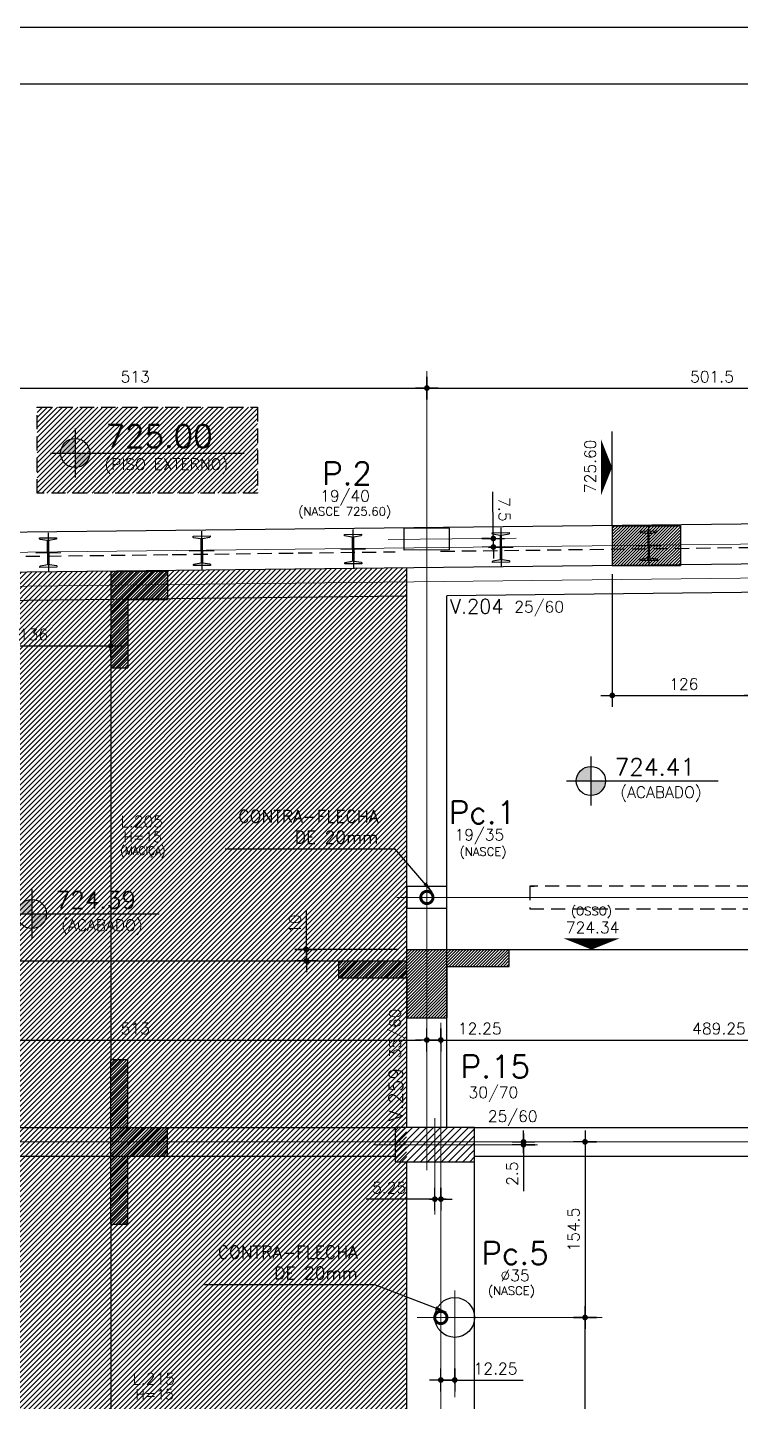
# Model space of a CAD drawing. Header units: inches. Extents: x 0 to 5940, y 0 to 4205.
# Drawn here: x 2299 to 2926, y 2996 to 4205 of the extents above; entities that cross this region are included whole.
import ezdxf
from ezdxf.enums import TextEntityAlignment as Align

# ---------------------------------------------------------------- set-up
doc = ezdxf.new("R2010")
doc.units = ezdxf.units.IN
doc.header["$LTSCALE"] = 50
doc.header["$MEASUREMENT"] = 0
doc.linetypes.add('HIDDEN', pattern=[0.375, 0.25, -0.125])
for name, color, linetype in [('ALVENARIA', 10, 'HIDDEN'), ('CONTRA-FLECHA', 152, 'Continuous'), ('CORTE-FORMA', 1, 'Continuous'), ('COTA', 6, 'Continuous'), ('FO-HACHURA_PILAR-MORRE', 252, 'Continuous'), ('FO-TEXTO-LAJES', 152, 'Continuous'), ('FO-TEXTO-VIGAS', 3, 'Continuous'), ('FOLHA', 7, 'Continuous'), ('HACHUR LAJE', 141, 'Continuous'), ('NIVEL', 3, 'Continuous'), ('NIVEL-ARQUITETURA', 3, 'Continuous'), ('P-M', 7, 'Continuous'), ('P-N', 5, 'Continuous'), ('PERFIL-CORTINA', 253, 'Continuous'), ('PILAR METALICO', 210, 'Continuous')]:
    doc.layers.add(name, color=color, linetype=linetype)
for name, color, linetype, lineweight in [('FO-Eixos', 150, 'Continuous', 5), ('FO-Textos dos pilares', 3, 'Continuous', 20), ('FO-Vigas', 2, 'Continuous', 30)]:
    doc.layers.add(name, color=color, linetype=linetype, lineweight=lineweight)
doc.styles.add('ROMANS', font='romans.shx')
doc.dimstyles.new('COTA_50', dxfattribs={"dimscale": 5, "dimtxt": 2, "dimasz": 1, "dimexe": 2, "dimexo": 1.5, "dimgap": 1, "dimtad": 1, "dimzin": 12, "dimdsep": 46, "dimtxsty": 'ROMANS', "dimblk1": 'COTA', "dimblk2": 'COTA', "dimsah": 1, "dimcen": -4, "dimdle": 1.5, "dimclrd": 6, "dimclre": 6, "dimclrt": 3, "dimadec": 0, "dimazin": 0, "dimtfac": 1, "dimtofl": 0, "dimtmove": 0, "dimatfit": 3, "dimldrblk": 'COTA', "dimfxl": 1, "dimtolj": 1, "dimtzin": 12, "dimarcsym": 0})
doc.dimstyles.new('NOTA', dxfattribs={"dimscale": 5, "dimtxt": 2, "dimasz": 2, "dimexe": 1.5, "dimexo": 2, "dimgap": 1, "dimtad": 1, "dimdec": 1, "dimzin": 12, "dimdsep": 46, "dimtxsty": 'ROMANS', "dimcen": 0.09, "dimclrd": 8, "dimclre": 8, "dimclrt": 3, "dimadec": 0, "dimazin": 0, "dimtfac": 1, "dimtdec": 1, "dimtofl": 0, "dimtmove": 0, "dimatfit": 3, "dimfxl": 1, "dimtolj": 1, "dimtzin": 12, "dimarcsym": 0})
pattern_1 = [(45, (-4662.459, 9121.8574), (-1.3258252, 1.3258252), [])]

# ---------------------------------------------------------------- blocks, each defined once
blk = doc.blocks.new('COTA')
at = {"layer": 'COTA'}
for p, q in [((2, 0), (-2, 0)), ((0, -2), (0, 2))]:
    blk.add_line(p, q, dxfattribs=at)
at = {"layer": 'COTA', "const_width": 0.5}
blk.add_lwpolyline([(-0.25, 0, 1), (0.25, 0, 1)], format="xyb", close=True, dxfattribs=at)
blk = doc.blocks.new('*D17')
at = {"layer": 'COTA', "color": 6, "lineweight": -2, "transparency": 16777216}
for p, q in [((2544.3, 3398.9), (2544.3, 3428.6)), ((2624.8, 3393.9), (2534.3, 3393.9)), ((2538.2, 3383.9), (2534.3, 3383.9)), ((2544.3, 3378.9), (2544.3, 3373.9))]:
    blk.add_line(p, q, dxfattribs=at)
at = {"layer": 'Defpoints', "color": 0, "transparency": 16777216}
for p in [(2544.3, 3393.9), (2632.3, 3393.9), (2545.7, 3383.9)]:
    blk.add_point(p, dxfattribs=at)
at = {"layer": 'COTA', "color": 6, "lineweight": -2, "transparency": 16777216, "xscale": 5, "yscale": 5, "zscale": 5}
for p, rotation in [((2544.3, 3393.9), 270), ((2544.3, 3383.9), 90)]:
    blk.add_blockref('COTA', p, dxfattribs=dict(at, rotation=rotation))
at = {"layer": 'COTA', "color": 3, "transparency": 16777216, "insert": (2534.3, 3416.3), "char_height": 10, "attachment_point": 5, "rotation": 90, "style": 'ROMANS'}
blk.add_mtext('\\A1;10', dxfattribs=at)
blk = doc.blocks.new('*D37')
at = {"layer": 'COTA', "color": 6, "lineweight": -2, "transparency": 16777216}
for p, q in [((2813.3, 3724.1), (2813.3, 3607.4)), ((2818.3, 3617.4), (2934.3, 3617.4)), ((2939.3, 3615.7), (2939.3, 3607.4))]:
    blk.add_line(p, q, dxfattribs=at)
at = {"layer": 'Defpoints', "color": 0, "transparency": 16777216}
for p in [(2813.3, 3731.6), (2939.3, 3623.2), (2939.3, 3617.4)]:
    blk.add_point(p, dxfattribs=at)
at = {"layer": 'COTA', "color": 6, "lineweight": -2, "transparency": 16777216, "xscale": 5, "yscale": 5, "zscale": 5, "rotation": 180}
blk.add_blockref('COTA', (2813.3, 3617.4), dxfattribs=at)
at = {"layer": 'COTA', "color": 6, "lineweight": -2, "transparency": 16777216, "xscale": 5, "yscale": 5, "zscale": 5}
blk.add_blockref('COTA', (2939.3, 3617.4), dxfattribs=at)
at = {"layer": 'COTA', "color": 3, "transparency": 16777216, "insert": (2876.3, 3627.4), "char_height": 10, "attachment_point": 5, "style": 'ROMANS'}
blk.add_mtext('\\A1;126', dxfattribs=at)
blk = doc.blocks.new('*D39')
at = {"layer": 'COTA', "color": 6, "lineweight": -2, "transparency": 16777216}
for p, q in [((2236.3, 3717.7), (2236.3, 3650.9)), ((2372.3, 3661.5), (2372.3, 3670.9)), ((2367.3, 3660.9), (2241.3, 3660.9))]:
    blk.add_line(p, q, dxfattribs=at)
at = {"layer": 'Defpoints', "color": 0, "transparency": 16777216}
for p in [(2236.3, 3725.2), (2236.3, 3660.9), (2372.3, 3654)]:
    blk.add_point(p, dxfattribs=at)
at = {"layer": 'COTA', "color": 6, "lineweight": -2, "transparency": 16777216, "xscale": 5, "yscale": 5, "zscale": 5, "rotation": 180}
blk.add_blockref('COTA', (2236.3, 3660.9), dxfattribs=at)
at = {"layer": 'COTA', "color": 6, "lineweight": -2, "transparency": 16777216, "xscale": 5, "yscale": 5, "zscale": 5}
blk.add_blockref('COTA', (2372.3, 3660.9), dxfattribs=at)
at = {"layer": 'COTA', "color": 3, "transparency": 16777216, "insert": (2304.3, 3670.9), "char_height": 10, "attachment_point": 5, "style": 'ROMANS'}
blk.add_mtext('\\A1;136', dxfattribs=at)
blk = doc.blocks.new('*D74')
at = {"layer": 'COTA', "color": 6, "lineweight": -2, "transparency": 16777216}
for p, q in [((2137.3, 3880.2), (2137.3, 3897.8)), ((2650.3, 3880.2), (2650.3, 3897.8)), ((2142.3, 3887.8), (2645.3, 3887.8))]:
    blk.add_line(p, q, dxfattribs=at)
at = {"layer": 'Defpoints', "color": 0, "transparency": 16777216}
for p in [(2650.3, 3887.8), (2137.3, 3872.7), (2650.3, 3872.7)]:
    blk.add_point(p, dxfattribs=at)
at = {"layer": 'COTA', "color": 6, "lineweight": -2, "transparency": 16777216, "xscale": 5, "yscale": 5, "zscale": 5, "rotation": 180}
blk.add_blockref('COTA', (2137.3, 3887.8), dxfattribs=at)
at = {"layer": 'COTA', "color": 6, "lineweight": -2, "transparency": 16777216, "xscale": 5, "yscale": 5, "zscale": 5}
blk.add_blockref('COTA', (2650.3, 3887.8), dxfattribs=at)
at = {"layer": 'COTA', "color": 3, "transparency": 16777216, "insert": (2393.8, 3897.8), "char_height": 10, "attachment_point": 5, "style": 'ROMANS'}
blk.add_mtext('\\A1;513', dxfattribs=at)
blk = doc.blocks.new('*D75')
at = {"layer": 'COTA', "color": 6, "lineweight": -2, "transparency": 16777216}
for p, q in [((2650.3, 3881.3), (2650.3, 3897.8)), ((3151.8, 3881.3), (3151.8, 3897.8)), ((2655.3, 3887.8), (3146.8, 3887.8))]:
    blk.add_line(p, q, dxfattribs=at)
at = {"layer": 'Defpoints', "color": 0, "transparency": 16777216}
for p in [(3151.8, 3887.8), (2650.3, 3873.8), (3151.8, 3873.8)]:
    blk.add_point(p, dxfattribs=at)
at = {"layer": 'COTA', "color": 6, "lineweight": -2, "transparency": 16777216, "xscale": 5, "yscale": 5, "zscale": 5, "rotation": 180}
blk.add_blockref('COTA', (2650.3, 3887.8), dxfattribs=at)
at = {"layer": 'COTA', "color": 6, "lineweight": -2, "transparency": 16777216, "xscale": 5, "yscale": 5, "zscale": 5}
blk.add_blockref('COTA', (3151.8, 3887.8), dxfattribs=at)
at = {"layer": 'COTA', "color": 3, "transparency": 16777216, "insert": (2901.1, 3897.8), "char_height": 10, "attachment_point": 5, "style": 'ROMANS'}
blk.add_mtext('\\A1;501.5', dxfattribs=at)
blk = doc.blocks.new('*D85')
at = {"layer": 'COTA', "color": 6, "lineweight": -2, "transparency": 16777216}
for p, q in [((2137.3, 3313), (2137.3, 3324.3)), ((2650.3, 3313), (2650.3, 3324.3)), ((2142.3, 3314.3), (2645.3, 3314.3))]:
    blk.add_line(p, q, dxfattribs=at)
at = {"layer": 'Defpoints', "color": 0, "transparency": 16777216}
for p in [(2650.3, 3314.3), (2137.3, 3305.5), (2650.3, 3305.5)]:
    blk.add_point(p, dxfattribs=at)
at = {"layer": 'COTA', "color": 6, "lineweight": -2, "transparency": 16777216, "xscale": 5, "yscale": 5, "zscale": 5, "rotation": 180}
blk.add_blockref('COTA', (2137.3, 3314.3), dxfattribs=at)
at = {"layer": 'COTA', "color": 6, "lineweight": -2, "transparency": 16777216, "xscale": 5, "yscale": 5, "zscale": 5}
blk.add_blockref('COTA', (2650.3, 3314.3), dxfattribs=at)
at = {"layer": 'COTA', "color": 3, "transparency": 16777216, "insert": (2393.8, 3324.3), "char_height": 10, "attachment_point": 5, "style": 'ROMANS'}
blk.add_mtext('\\A1;513', dxfattribs=at)
blk = doc.blocks.new('*D86')
at = {"layer": 'COTA', "color": 6, "lineweight": -2, "transparency": 16777216}
for p, q in [((2650.3, 3316.1), (2650.3, 3324.3)), ((2662.6, 3316.1), (2662.6, 3324.3)), ((2645.3, 3314.3), (2640.3, 3314.3)), ((2667.6, 3314.3), (2721.1, 3314.3))]:
    blk.add_line(p, q, dxfattribs=at)
at = {"layer": 'Defpoints', "color": 0, "transparency": 16777216}
for p in [(2662.6, 3314.3), (2650.3, 3308.6), (2662.6, 3308.6)]:
    blk.add_point(p, dxfattribs=at)
at = {"layer": 'COTA', "color": 6, "lineweight": -2, "transparency": 16777216, "xscale": 5, "yscale": 5, "zscale": 5}
blk.add_blockref('COTA', (2650.3, 3314.3), dxfattribs=at)
at = {"layer": 'COTA', "color": 6, "lineweight": -2, "transparency": 16777216, "xscale": 5, "yscale": 5, "zscale": 5, "rotation": 180}
blk.add_blockref('COTA', (2662.6, 3314.3), dxfattribs=at)
at = {"layer": 'COTA', "color": 3, "transparency": 16777216, "insert": (2696.8, 3324.3), "char_height": 10, "attachment_point": 5, "style": 'ROMANS'}
blk.add_mtext('\\A1;12.25', dxfattribs=at)
blk = doc.blocks.new('*D87')
at = {"layer": 'COTA', "color": 6, "lineweight": -2, "transparency": 16777216}
for p, q in [((2662.6, 3311.3), (2662.6, 3324.3)), ((3151.8, 3311.3), (3151.8, 3324.3)), ((2667.6, 3314.3), (3146.8, 3314.3))]:
    blk.add_line(p, q, dxfattribs=at)
at = {"layer": 'Defpoints', "color": 0, "transparency": 16777216}
for p in [(3151.8, 3314.3), (2662.6, 3303.8), (3151.8, 3303.8)]:
    blk.add_point(p, dxfattribs=at)
at = {"layer": 'COTA', "color": 6, "lineweight": -2, "transparency": 16777216, "xscale": 5, "yscale": 5, "zscale": 5, "rotation": 180}
blk.add_blockref('COTA', (2662.6, 3314.3), dxfattribs=at)
at = {"layer": 'COTA', "color": 6, "lineweight": -2, "transparency": 16777216, "xscale": 5, "yscale": 5, "zscale": 5}
blk.add_blockref('COTA', (3151.8, 3314.3), dxfattribs=at)
at = {"layer": 'COTA', "color": 3, "transparency": 16777216, "insert": (2907.2, 3324.3), "char_height": 10, "attachment_point": 5, "style": 'ROMANS'}
blk.add_mtext('\\A1;489.25', dxfattribs=at)
blk = doc.blocks.new('*D237')
at = {"layer": 'COTA', "color": 6, "lineweight": -2, "transparency": 16777216}
for p, q in [((2789, 3224.7), (2799.4, 3224.7)), ((2789.4, 3219.7), (2789.4, 3075.2)), ((2789, 3070.2), (2799.4, 3070.2))]:
    blk.add_line(p, q, dxfattribs=at)
at = {"layer": 'Defpoints', "color": 0, "transparency": 16777216}
for p in [(2781.5, 3224.7), (2781.5, 3070.2), (2789.4, 3070.2)]:
    blk.add_point(p, dxfattribs=at)
at = {"layer": 'COTA', "color": 6, "lineweight": -2, "transparency": 16777216, "xscale": 5, "yscale": 5, "zscale": 5}
for p, rotation in [((2789.4, 3224.7), 90), ((2789.4, 3070.2), 270)]:
    blk.add_blockref('COTA', p, dxfattribs=dict(at, rotation=rotation))
at = {"layer": 'COTA', "color": 3, "transparency": 16777216, "insert": (2779.4, 3147.5), "char_height": 10, "attachment_point": 5, "rotation": 90, "style": 'ROMANS'}
blk.add_mtext('\\A1;154.5', dxfattribs=at)
blk = doc.blocks.new('*D252')
at = {"layer": 'COTA', "color": 6, "lineweight": -2, "transparency": 16777216}
for p, q in [((2708.6, 3760.5), (2708.2, 3796.5)), ((2705.3, 3755.5), (2698.7, 3755.4)), ((2705.4, 3748), (2698.8, 3747.9)), ((2708.8, 3743), (2708.9, 3738))]:
    blk.add_line(p, q, dxfattribs=at)
at = {"layer": 'Defpoints', "color": 0, "transparency": 16777216}
for p in [(2708.7, 3755.5), (2712.8, 3755.6), (2712.9, 3748.1)]:
    blk.add_point(p, dxfattribs=at)
at = {"layer": 'COTA', "color": 6, "lineweight": -2, "transparency": 16777216, "xscale": 5, "yscale": 5, "zscale": 5}
for p, rotation in [((2708.7, 3755.5), 270.6477120823665), ((2708.8, 3748), 90.64771208236648)]:
    blk.add_blockref('COTA', p, dxfattribs=dict(at, rotation=rotation))
at = {"layer": 'COTA', "color": 3, "transparency": 16777216, "insert": (2718.4, 3781.1), "char_height": 10, "attachment_point": 5, "rotation": 270.6477, "style": 'ROMANS'}
blk.add_mtext('\\A1;7.5', dxfattribs=at)
blk = doc.blocks.new('*D261')
at = {"layer": 'COTA', "color": 6, "lineweight": -2, "transparency": 16777216}
for p, q in [((2657.3, 3175.6), (2657.3, 3184.3)), ((2662.6, 3175.6), (2662.6, 3184.3)), ((2657.3, 3174.3), (2596.8, 3174.3)), ((2652.3, 3174.3), (2647.3, 3174.3)), ((2667.6, 3174.3), (2672.6, 3174.3))]:
    blk.add_line(p, q, dxfattribs=at)
at = {"layer": 'Defpoints', "color": 0, "transparency": 16777216}
for p in [(2657.3, 3174.3), (2657.3, 3168.1), (2662.6, 3168.1)]:
    blk.add_point(p, dxfattribs=at)
at = {"layer": 'COTA', "color": 6, "lineweight": -2, "transparency": 16777216, "xscale": 5, "yscale": 5, "zscale": 5}
blk.add_blockref('COTA', (2657.3, 3174.3), dxfattribs=at)
at = {"layer": 'COTA', "color": 6, "lineweight": -2, "transparency": 16777216, "xscale": 5, "yscale": 5, "zscale": 5, "rotation": 180}
blk.add_blockref('COTA', (2662.6, 3174.3), dxfattribs=at)
at = {"layer": 'COTA', "color": 3, "transparency": 16777216, "insert": (2617.1, 3184.3), "char_height": 10, "attachment_point": 5, "style": 'ROMANS'}
blk.add_mtext('\\A1;5.25', dxfattribs=at)
blk = doc.blocks.new('*D287')
at = {"layer": 'COTA', "color": 6, "lineweight": -2, "transparency": 16777216}
for p, q in [((2662.6, 3012), (2662.6, 3025.2)), ((2674.8, 3012), (2674.8, 3025.2)), ((2657.6, 3015.2), (2652.6, 3015.2)), ((2679.8, 3015.2), (2735, 3015.2))]:
    blk.add_line(p, q, dxfattribs=at)
at = {"layer": 'Defpoints', "color": 0, "transparency": 16777216}
for p in [(2674.8, 3015.2), (2662.6, 3004.5), (2674.8, 3004.5)]:
    blk.add_point(p, dxfattribs=at)
at = {"layer": 'COTA', "color": 6, "lineweight": -2, "transparency": 16777216, "xscale": 5, "yscale": 5, "zscale": 5}
blk.add_blockref('COTA', (2662.6, 3015.2), dxfattribs=at)
at = {"layer": 'COTA', "color": 6, "lineweight": -2, "transparency": 16777216, "xscale": 5, "yscale": 5, "zscale": 5, "rotation": 180}
blk.add_blockref('COTA', (2674.8, 3015.2), dxfattribs=at)
at = {"layer": 'COTA', "color": 3, "transparency": 16777216, "insert": (2710.7, 3025.2), "char_height": 10, "attachment_point": 5, "style": 'ROMANS'}
blk.add_mtext('\\A1;12.25', dxfattribs=at)
blk = doc.blocks.new('*D353')
at = {"layer": 'COTA', "color": 6, "lineweight": -2, "transparency": 16777216}
for p, q in [((2735.3, 3229.7), (2735.3, 3234.7)), ((2735.3, 3217.2), (2735.3, 3181.3)), ((2737.9, 3224.7), (2745.3, 3224.7)), ((2737.9, 3222.2), (2745.3, 3222.2))]:
    blk.add_line(p, q, dxfattribs=at)
at = {"layer": 'Defpoints', "color": 0, "transparency": 16777216}
for p in [(2730.4, 3224.7), (2730.4, 3222.2), (2735.3, 3222.2)]:
    blk.add_point(p, dxfattribs=at)
at = {"layer": 'COTA', "color": 6, "lineweight": -2, "transparency": 16777216, "xscale": 5, "yscale": 5, "zscale": 5}
for p, rotation in [((2735.3, 3224.7), 270), ((2735.3, 3222.2), 90)]:
    blk.add_blockref('COTA', p, dxfattribs=dict(at, rotation=rotation))
at = {"layer": 'COTA', "color": 3, "transparency": 16777216, "insert": (2725.3, 3196.7), "char_height": 10, "attachment_point": 5, "rotation": 90, "style": 'ROMANS'}
blk.add_mtext('\\A1;2.5', dxfattribs=at)
blk = doc.blocks.new('*D365')
at = {"layer": 'COTA', "color": 6, "lineweight": -2, "transparency": 16777216}
for p, q in [((2784, 3070.2), (2799.4, 3070.2)), ((2789.4, 2714.7), (2789.4, 3065.2)), ((2784, 2709.7), (2799.4, 2709.7))]:
    blk.add_line(p, q, dxfattribs=at)
at = {"layer": 'Defpoints', "color": 0, "transparency": 16777216}
for p in [(2776.5, 3070.2), (2789.4, 3070.2), (2776.5, 2709.7)]:
    blk.add_point(p, dxfattribs=at)
at = {"layer": 'COTA', "color": 6, "lineweight": -2, "transparency": 16777216, "xscale": 5, "yscale": 5, "zscale": 5}
for p, rotation in [((2789.4, 3070.2), 90), ((2789.4, 2709.7), 270)]:
    blk.add_blockref('COTA', p, dxfattribs=dict(at, rotation=rotation))
at = {"layer": 'COTA', "color": 3, "transparency": 16777216, "insert": (2779.4, 2890), "char_height": 10, "attachment_point": 5, "rotation": 90, "style": 'ROMANS'}
blk.add_mtext('\\A1;360.5', dxfattribs=at)
blk = doc.blocks.new('A$7E7B159102C265')
at = {"layer": 'PERFIL-CORTINA'}
for p, q in [((1941.7, 3293.6), (1942.1, 3258.9)), ((2076.7, 3295.1), (2077, 3260.4)), ((2209.8, 3296.6), (2210.2, 3261.9)), ((2339.8, 3298.1), (2340.2, 3263.4)), ((2469.8, 3299.6), (2470.2, 3264.9)), ((1930.9, 3276.1), (1952.8, 3276.3)), ((2065.9, 3277.6), (2087.8, 3277.9)), ((2199.1, 3279.1), (2220.9, 3279.4)), ((2329.1, 3280.6), (2350.9, 3280.9)), ((2459, 3282.1), (2480.9, 3282.3))]:
    blk.add_line(p, q, dxfattribs=at)
for points in [[(1941.6, 3266.3), (1941.3, 3286.2, 0.348536), (1940.9, 3286.8), (1934.7, 3287.8, -0.348536), (1934.2, 3288.4), (1934.2, 3289.1), (1949.2, 3289.3), (1949.2, 3288.6, -0.348536), (1948.7, 3287.9), (1942.6, 3286.8, 0.348536), (1942.1, 3286.2), (1942.4, 3266.3, 0.348536), (1942.9, 3265.7), (1949, 3264.7, -0.348536), (1949.5, 3264.1), (1949.5, 3263.3), (1934.5, 3263.1), (1934.5, 3263.9, -0.348536), (1935, 3264.5), (1941.1, 3265.6, 0.34905), (1941.6, 3266.3)], [(2076.6, 3267.8), (2076.3, 3287.7, 0.348536), (2075.9, 3288.3), (2069.7, 3289.3, -0.348536), (2069.2, 3289.9), (2069.2, 3290.7), (2084.2, 3290.8), (2084.2, 3290.1, -0.348536), (2083.7, 3289.5), (2077.6, 3288.3, 0.348536), (2077.1, 3287.7), (2077.4, 3267.8, 0.348536), (2077.8, 3267.2), (2084, 3266.2, -0.348536), (2084.5, 3265.6), (2084.5, 3264.8), (2069.5, 3264.7), (2069.5, 3265.4, -0.348536), (2070, 3266), (2076.1, 3267.2, 0.34905), (2076.6, 3267.8)], [(2209.7, 3269.3), (2209.5, 3289.2, 0.348536), (2209, 3289.8), (2202.8, 3290.8, -0.348536), (2202.3, 3291.4), (2202.3, 3292.2), (2217.3, 3292.3), (2217.3, 3291.6, -0.348536), (2216.9, 3291), (2210.7, 3289.8, 0.348536), (2210.3, 3289.2), (2210.5, 3269.3, 0.348536), (2211, 3268.7), (2217.1, 3267.7, -0.348536), (2217.6, 3267.1), (2217.6, 3266.3), (2202.6, 3266.2), (2202.6, 3266.9, -0.348536), (2203.1, 3267.5), (2209.2, 3268.7, 0.34905), (2209.7, 3269.3)], [(2339.7, 3270.8), (2339.5, 3290.7, 0.348536), (2339, 3291.3), (2332.8, 3292.3, -0.348536), (2332.3, 3292.9), (2332.3, 3293.6), (2347.3, 3293.8), (2347.3, 3293.1, -0.348536), (2346.9, 3292.4), (2340.7, 3291.3, 0.348536), (2340.2, 3290.7), (2340.5, 3270.8, 0.348536), (2341, 3270.2), (2347.1, 3269.2, -0.348536), (2347.6, 3268.6), (2347.6, 3267.8), (2332.6, 3267.6), (2332.6, 3268.4, -0.348536), (2333.1, 3269), (2339.2, 3270.2, 0.34905), (2339.7, 3270.8)], [(2469.7, 3272.2), (2469.5, 3292.2, 0.348536), (2469, 3292.8), (2462.8, 3293.8, -0.348536), (2462.3, 3294.4), (2462.3, 3295.1), (2477.3, 3295.3), (2477.3, 3294.5, -0.348536), (2476.8, 3293.9), (2470.7, 3292.8, 0.348536), (2470.2, 3292.2), (2470.5, 3272.2, 0.348536), (2471, 3271.6), (2477.1, 3270.6, -0.348536), (2477.6, 3270), (2477.6, 3269.3), (2462.6, 3269.1), (2462.6, 3269.9, -0.348536), (2463.1, 3270.5), (2469.2, 3271.6, 0.34905), (2469.7, 3272.2)]]:
    blk.add_lwpolyline(points, format="xyb", dxfattribs=at)

msp = doc.modelspace()

# ---------------------------------------------------------------- hatches: boundary and pattern name
at = {"layer": 'CORTE-FORMA'}
h = msp.add_hatch(dxfattribs=at)
h.set_pattern_fill('ANSI31', color=70, scale=15)
h.set_pattern_definition([(45, (-2595.3239, 9145.0969), (-1.3258252, 1.3258252), [])])
h.paths.add_polyline_path([(2813.309, 3731.601), (2873.309, 3731.601), (2873.309, 3766.601), (2813.309, 3766.601)])
h = msp.add_hatch(dxfattribs=at)
h.set_pattern_fill('ANSI31', color=70, scale=15)
h.set_pattern_definition([(45, (-3162.3252, 9138.8167), (-1.3258252, 1.3258252), [])])
h.paths.add_polyline_path([(2387.308, 3701.743), (2422.308, 3701.743), (2422.308, 3726.743), (2372.308, 3726.743), (2372.308, 3641.738), (2387.308, 3641.738)])
h = msp.add_hatch(dxfattribs=at)
h.set_pattern_fill('ANSI31', color=70, scale=15)
h.set_pattern_definition(pattern_1)
h.paths.add_polyline_path([(2572.804, 3368.876), (2632.804, 3368.876), (2632.804, 3333.876), (2667.804, 3333.876), (2667.804, 3378.876), (2722.804, 3378.876), (2722.804, 3393.876), (2632.804, 3393.876), (2632.804, 3383.876), (2572.804, 3383.876)])
h = msp.add_hatch(dxfattribs=at)
h.set_pattern_fill('ANSI31', color=70, scale=15)
h.set_pattern_definition(pattern_1)
h.paths.add_polyline_path([(2387.308, 3212.207), (2422.308, 3212.207), (2422.308, 3237.207), (2387.308, 3237.207), (2387.308, 3297.207), (2372.308, 3297.207), (2372.308, 3152.207), (2387.308, 3152.207)])
at = {"layer": 'FO-HACHURA_PILAR-MORRE'}
h = msp.add_hatch(dxfattribs=at)
h.set_pattern_fill('ANSI31', color=256, scale=35)
h.set_pattern_definition([(45, (-4340.959, 9121.8574), (-3.0935922, 3.0935922), [])])
h.paths.add_polyline_path([(2622.304, 3237.207), (2622.304, 3222.207), (2622.304, 3207.207), (2657.304, 3207.207), (2692.304, 3207.207), (2692.304, 3222.207), (2692.304, 3237.207), (2657.304, 3237.207)])
at = {"layer": 'HACHUR LAJE'}
h = msp.add_hatch(dxfattribs=at)
h.set_pattern_fill('ANSI31', color=21, scale=25)
h.set_pattern_definition([(45, (-4662.459, 9121.8574), (-2.2097087, 2.2097087), [])])
h.paths.add_polyline_path([(2632.304, 3729.683), (2146.804, 3724.194), (2146.804, 3551.707), (1547.804, 3551.707), (1547.804, 3717.422), (1078.304, 3712.114), (1078.304, 3212.207), (1077.804, 3212.207), (1077.804, 2266.207), (1547.804, 2266.207), (1547.804, 3159.707), (2146.804, 3159.707), (2146.804, 2266.207), (2632.804, 2266.207), (2632.804, 3212.207), (2632.304, 3212.207)])
at = {"layer": 'NIVEL-ARQUITETURA'}
h = msp.add_hatch(dxfattribs=at)
h.set_pattern_fill('ANSI31', color=253, scale=25)
h.set_pattern_definition([(45, (-4240.459, 9011.979), (-2.2097087, 2.2097087), [])])
h.paths.add_polyline_path([(2501.285, 3870.909), (2307.625, 3870.909), (2307.625, 3795.27), (2501.285, 3795.27)])
h = msp.add_hatch(color=1, dxfattribs=at)
h.paths.add_polyline_path([(2352.789, 3825.751), (2353.766, 3830.659), (2340.941, 3830.659), (2340.941, 3821.73), (2346.26, 3819.085), (2350.009, 3821.59)])
h.paths.add_polyline_path([(2340.941, 3821.73), (2340.941, 3817.834), (2345.849, 3818.81), (2346.26, 3819.085)])
h.paths.add_polyline_path([(2340.941, 3843.484), (2336.033, 3842.507), (2331.872, 3839.727), (2329.092, 3835.567), (2328.116, 3830.659), (2340.941, 3830.659)])
h = msp.add_hatch(color=1, dxfattribs=at)
h.paths.add_polyline_path([(2806.404, 3537.255), (2807.381, 3542.163), (2794.556, 3542.163), (2794.556, 3533.234), (2799.875, 3530.589), (2803.624, 3533.094)])
h.paths.add_polyline_path([(2794.556, 3533.234), (2794.556, 3529.338), (2799.464, 3530.314), (2799.875, 3530.589)])
h.paths.add_polyline_path([(2794.556, 3554.988), (2789.648, 3554.011), (2785.487, 3551.231), (2782.707, 3547.071), (2781.731, 3542.163), (2794.556, 3542.163)])
h = msp.add_hatch(color=1, dxfattribs=at)
h.paths.add_polyline_path([(2314.783, 3420.25), (2315.759, 3425.158), (2302.934, 3425.158), (2302.934, 3416.229), (2308.254, 3413.584), (2312.003, 3416.089)])
h.paths.add_polyline_path([(2302.934, 3416.229), (2302.934, 3412.333), (2307.842, 3413.309), (2308.254, 3413.584)])
h.paths.add_polyline_path([(2302.934, 3437.983), (2298.026, 3437.006), (2293.865, 3434.226), (2291.085, 3430.065), (2290.109, 3425.158), (2302.934, 3425.158)])

# ---------------------------------------------------------------- linework, layer by layer
at = {"layer": 'ALVENARIA'}
for p, q in [((2740.77, 3449.672), (2744.77, 3449.672)), ((2740.77, 3449.672), (2740.77, 3429.672)), ((2740.77, 3429.672), (2743.77, 3429.672))]:
    msp.add_line(p, q, dxfattribs=at)
at = {"layer": 'ALVENARIA', "flags": 128}
for points in [[(2662.304, 3744.263), (3357.27, 3752.838)], [(2147.508, 3738.042), (2426.314, 3741.351)], [(2426.314, 3741.351), (2537.017, 3742.717)], [(2537.017, 3742.717), (2622.304, 3743.77)], [(3141.77, 3449.672), (2740.77, 3449.672)], [(2740.77, 3429.672), (3141.77, 3429.672)]]:
    msp.add_lwpolyline(points, dxfattribs=at)
at = {"layer": 'CONTRA-FLECHA', "linetype": 'Continuous', "const_width": 2.56}
for points in [[(2646.486, 3435.889, 1), (2654.122, 3443.525, 1)], [(2658.736, 3066.389, 1), (2666.372, 3074.025, 1)]]:
    msp.add_lwpolyline(points, format="xyb", close=True, dxfattribs=at)
at = {"layer": 'CORTE-FORMA'}
for p, q in [((2813.309, 3766.601), (2813.309, 3731.601)), ((2813.309, 3766.601), (2873.309, 3766.601)), ((2873.309, 3766.601), (2873.309, 3731.601)), ((2372.308, 3726.743), (2372.308, 3641.738)), ((2372.308, 3726.743), (2422.308, 3726.743)), ((2422.308, 3726.743), (2422.308, 3701.743)), ((2813.309, 3731.601), (2873.309, 3731.601)), ((2387.308, 3701.743), (2387.308, 3641.738)), ((2387.308, 3701.743), (2422.308, 3701.743)), ((2632.804, 3393.876), (2722.804, 3393.876)), ((2632.804, 3383.876), (2632.804, 3393.876)), ((2572.804, 3383.876), (2632.804, 3383.876)), ((2667.804, 3378.876), (2722.804, 3378.876)), ((2667.804, 3378.876), (2667.804, 3333.876)), ((2572.804, 3368.876), (2632.804, 3368.876)), ((2632.804, 3368.876), (2632.804, 3333.876)), ((2632.804, 3333.876), (2667.804, 3333.876)), ((2372.308, 3152.207), (2372.308, 3297.207)), ((2387.308, 3237.207), (2387.308, 3297.207)), ((2387.308, 3237.207), (2422.308, 3237.207)), ((2422.308, 3212.207), (2422.308, 3237.207)), ((2387.308, 3152.207), (2387.308, 3212.207)), ((2387.308, 3212.207), (2422.308, 3212.207))]:
    msp.add_line(p, q, dxfattribs=at)
at = {"layer": 'CORTE-FORMA', "color": 8}
for p, q in [((2372.308, 3641.738), (2372.308, 3297.207)), ((2722.804, 3393.876), (3082.304, 3393.876)), ((2206.804, 3383.876), (2572.304, 3383.876)), ((2372.308, 3152.207), (2372.308, 2794.707))]:
    msp.add_line(p, q, dxfattribs=at)
at = {"layer": 'CORTE-FORMA', "color": 70}
for p, q in [((2372.308, 3641.738), (2387.308, 3641.738)), ((2722.804, 3378.876), (2722.804, 3393.876)), ((2572.804, 3368.876), (2572.804, 3383.876)), ((2372.308, 3297.207), (2387.308, 3297.207)), ((2372.308, 3152.207), (2387.308, 3152.207))]:
    msp.add_line(p, q, dxfattribs=at)
at = {"layer": 'COTA'}
msp.add_line((2813.309, 3766.601), (2813.309, 3849.626), dxfattribs=at)
at = {"layer": 'FO-Eixos'}
for p, q in [((2650.304, 3199.723), (2650.304, 3902.756)), ((3473.627, 3756.695), (285.704, 3720.655)), ((2728.79, 3755.775), (2616.121, 3754.501)), ((3168.959, 3723.249), (2074.428, 3710.875)), ((3542.289, 3439.707), (2623.814, 3439.707)), ((2662.554, 2009.118), (2662.554, 3329.312)), ((2657.304, 3160.833), (2657.304, 3245.578)), ((219.571, 3224.707), (3166.676, 3224.707)), ((2604.337, 3222.207), (2747.629, 3222.207)), ((2674.804, 2999.987), (2674.804, 3093.912)), ((2641.883, 3070.207), (2804.354, 3070.207))]:
    msp.add_line(p, q, dxfattribs=at)
at = {"layer": 'FO-Vigas'}
for p, q in [((3377.271, 3773.107), (383.071, 3739.257)), ((3342.271, 3737.709), (1856.804, 3720.916)), ((2632.804, 3237.207), (2632.804, 3729.688)), ((2632.804, 3704.687), (2146.804, 3699.192)), ((3142.304, 3710.447), (2667.804, 3705.082)), ((2667.804, 3237.207), (2667.804, 3705.082)), ((2157.304, 3237.207), (2622.304, 3237.207)), ((2687.304, 3237.207), (3142.304, 3237.207)), ((2157.304, 3212.207), (2622.304, 3212.207)), ((2632.804, 1804.207), (2632.804, 3207.207)), ((2692.304, 3212.207), (3142.304, 3212.207)), ((2692.304, 2734.707), (2692.304, 3207.207))]:
    msp.add_line(p, q, dxfattribs=at)
at = {"layer": 'FOLHA', "color": 1}
msp.add_line((5895, 4155), (125, 4155), dxfattribs=at)
at = {"layer": 'FOLHA'}
msp.add_lwpolyline([(0, 4205), (0, 0), (5940, 0), (5940, 4205)], close=True, dxfattribs=at)
at = {"layer": 'NIVEL', "color": 1}
for points in [[(2813.309, 3818.051, 0, 50, 0), (2803.309, 3818.051, 50, 50, 0)], [(2795.163, 3393.876, 0, 50, 0), (2795.163, 3403.876, 50, 50, 0)]]:
    msp.add_lwpolyline(points, format="xyseb", dxfattribs=at)
at = {"layer": 'NIVEL-ARQUITETURA', "color": 3, "linetype": 'HIDDEN'}
for p, q in [((2307.625, 3795.27), (2307.625, 3870.909)), ((2307.625, 3870.909), (2501.285, 3870.909)), ((2501.285, 3870.909), (2501.285, 3795.27)), ((2501.285, 3795.27), (2307.625, 3795.27))]:
    msp.add_line(p, q, dxfattribs=at)
at = {"layer": 'NIVEL-ARQUITETURA', "color": 1}
for p, q in [((2340.941, 3852.201), (2340.941, 3809.116)), ((2319.398, 3830.659), (2489.707, 3830.659)), ((2794.556, 3563.705), (2794.556, 3520.62)), ((2773.013, 3542.163), (2906.428, 3542.163)), ((2302.934, 3446.7), (2302.934, 3403.615)), ((2281.392, 3425.158), (2414.807, 3425.158))]:
    msp.add_line(p, q, dxfattribs=at)
for centre in [(2340.941, 3830.659), (2794.556, 3542.163), (2302.934, 3425.158)]:
    msp.add_circle(centre, 12.825, dxfattribs=at)
at = {"layer": 'P-M'}
msp.add_lwpolyline([(2622.304, 3237.207), (2622.304, 3222.207), (2622.304, 3207.207), (2657.304, 3207.207), (2692.304, 3207.207), (2692.304, 3222.207), (2692.304, 3237.207), (2657.304, 3237.207), (2622.304, 3237.207)], close=True, dxfattribs=at)
at = {"layer": 'P-N'}
for p, q in [((2670.304, 3764.615), (2630.304, 3764.162)), ((2630.304, 3745.161), (2630.304, 3764.162)), ((2670.304, 3745.613), (2670.304, 3764.615)), ((2670.304, 3745.613), (2630.304, 3745.161))]:
    msp.add_line(p, q, dxfattribs=at)
at = {"layer": 'P-N', "lineweight": 5, "flags": 128}
msp.add_lwpolyline([(2644.77, 3744.039), (2644.77, 3743.897)], dxfattribs=at)
at = {"layer": 'P-N'}
msp.add_lwpolyline([(2632.804, 3449.207), (2632.804, 3439.707), (2632.804, 3430.207), (2650.304, 3430.207), (2667.804, 3430.207), (2667.804, 3439.707), (2667.804, 3449.207), (2650.304, 3449.207), (2632.804, 3449.207)], close=True, dxfattribs=at)
msp.add_circle((2674.804, 3070.207), 17.5, dxfattribs=at)

# ---------------------------------------------------------------- block references
at = {"layer": 'PILAR METALICO'}
msp.add_blockref('A$7E7B159102C265', (375.425, 466.889), dxfattribs=at)

# ---------------------------------------------------------------- texts
at = {"layer": 'CONTRA-FLECHA', "char_height": 11, "attachment_point": 6, "style": 'ROMANS'}
for insert in [(2607.506, 3501.917), (2589.413, 3118.494)]:
    msp.add_mtext('{\\Fromans.shx;CONTRA-FLECHA\\PDE 20mm}', dxfattribs=dict(at, insert=insert))
at = {"layer": 'FO-TEXTO-LAJES', "style": 'ROMANS'}
for s, p in [('L.205', (2380.869, 3501.464)), ('L.215', (2391.381, 3011.165))]:
    msp.add_text(s, height=10, dxfattribs=at).set_placement(p)
at = {"layer": 'FO-TEXTO-LAJES', "color": 3, "style": 'ROMANS'}
for p in [(2383.296, 3488.383), (2393.809, 2998.083)]:
    msp.add_text('H=15', height=9, dxfattribs=at).set_placement(p)
at = {"layer": 'FO-TEXTO-LAJES', "color": 4, "style": 'ROMANS', "width": 0.9}
msp.add_text('(MACIÇA)', height=7.5, dxfattribs=at).set_placement((2380.551, 3477.165))
at = {"layer": 'FO-TEXTO-VIGAS', "color": 1, "style": 'ROMANS'}
msp.add_text('V.204', height=12.5, dxfattribs=at).set_placement((2670.579, 3689.549))
at = {"layer": 'FO-TEXTO-VIGAS', "style": 'ROMANS'}
for p in [(2727.187, 3690.369), (2703.934, 3242.27)]:
    msp.add_text('25/60', height=10, dxfattribs=at).set_placement(p)
msp.add_text('35/60', height=10, rotation=90, dxfattribs=at).set_placement((2627.381, 3298.246))
at = {"layer": 'FO-TEXTO-VIGAS', "color": 1, "style": 'ROMANS'}
msp.add_text('V.259', height=12.5, rotation=90, dxfattribs=at).set_placement((2629.213, 3242.861))
at = {"layer": 'FO-Textos dos pilares', "color": 1, "style": 'ROMANS'}
for s, p in [('P.2', (2558.209, 3802.644)), ('Pc.1', (2669.58, 3504.53)), ('P.15', (2680.102, 3280.907)), ('Pc.5', (2698.292, 3116.824))]:
    msp.add_text(s, height=20, dxfattribs=at).set_placement(p)
at = {"layer": 'FO-Textos dos pilares', "color": 3, "style": 'ROMANS'}
for s, p in [('19/40', (2556.449, 3787.951)), ('19/35', (2674.61, 3489.838)), ('30/70', (2686.937, 3263.146)), ('%%C35', (2715.013, 3102.132))]:
    msp.add_text(s, height=10, dxfattribs=at).set_placement(p)
at = {"layer": 'FO-Textos dos pilares', "color": 4, "style": 'ROMANS'}
for s, p in [('(NASCE 725.60)', (2537.231, 3775.589)), ('(NASCE)', (2679.17, 3476.276)), ('(NASCE)', (2704.108, 3090.016))]:
    msp.add_text(s, height=7.5, dxfattribs=at).set_placement(p)
at = {"layer": 'NIVEL', "color": 3, "style": 'ROMANS'}
msp.add_text('725.60', height=10, rotation=90, dxfattribs=at).set_placement((2798.956, 3818.939), align=Align.CENTER)
at = {"layer": 'NIVEL', "color": 4, "style": 'ROMANS'}
msp.add_text('(OSSO)', height=7.5, dxfattribs=at).set_placement((2795.058, 3424.033), align=Align.CENTER)
at = {"layer": 'NIVEL', "color": 3, "style": 'ROMANS'}
msp.add_text('724.34', height=10, dxfattribs=at).set_placement((2796.05, 3408.229), align=Align.CENTER)
at = {"layer": 'NIVEL-ARQUITETURA', "color": 1, "style": 'ROMANS'}
for s, height, p in [('725.00', 20, (2367.655, 3835.518)), ('724.41', 15, (2815.41, 3547.022)), ('724.39', 15, (2323.789, 3430.017))]:
    msp.add_text(s, height=height, dxfattribs=at).set_placement(p)
at = {"layer": 'NIVEL-ARQUITETURA', "color": 3, "style": 'ROMANS'}
for s, p in [('(PISO EXTERNO)', (2421.108, 3815.781)), ('(ACABADO)', (2856.169, 3527.285)), ('(ACABADO)', (2364.548, 3410.279))]:
    msp.add_text(s, height=10, dxfattribs=at).set_placement(p, align=Align.CENTER)

# ---------------------------------------------------------------- dimensions: what is measured, and where the dimension line sits
at = {"layer": 'COTA'}
for base, p1, p2, picture, middle in [((2650.304, 3887.756), (2137.304, 3872.664), (2650.304, 3872.664), '*D74', (2393.804, 3897.756)), ((3151.804, 3887.756), (2650.304, 3873.759), (3151.804, 3873.759), '*D75', (2901.054, 3897.756)), ((2236.308, 3660.92), (2372.308, 3653.954), (2236.308, 3725.208), '*D39', (2304.308, 3670.92)), ((2939.309, 3617.359), (2813.309, 3731.601), (2939.309, 3623.225), '*D37', (2876.309, 3627.359)), ((2650.304, 3314.312), (2137.304, 3305.499), (2650.304, 3305.499), '*D85', (2393.804, 3324.312)), ((2662.554, 3314.312), (2650.304, 3308.635), (2662.554, 3308.635), '*D86', (2696.84, 3324.312)), ((3151.804, 3314.312), (2662.554, 3303.835), (3151.804, 3303.835), '*D87', (2907.179, 3324.312))]:
    dim = msp.add_linear_dim(base=base, p1=p1, p2=p2, dimstyle='COTA_50', dxfattribs=at)
    dim.commit()
    dim.dimension.update_dxf_attribs({"geometry": picture, "text_midpoint": middle})
dim = msp.add_aligned_dim(p1=(2712.889, 3748.095), p2=(2712.804, 3755.594), distance=4.122, dimstyle='COTA_50', dxfattribs=at)
dim.commit()
dim.dimension.update_dxf_attribs({"geometry": '*D252', "text_midpoint": (2718.394, 3781.135)})
for base, p1, p2, picture, middle in [((2544.254, 3393.876), (2545.747, 3383.876), (2632.304, 3393.876), '*D17', (2534.254, 3416.257)), ((2735.264, 3222.207), (2730.434, 3224.707), (2730.434, 3222.207), '*D353', (2725.264, 3196.731)), ((2789.354, 3070.207), (2781.476, 3224.707), (2781.476, 3070.207), '*D237', (2779.354, 3147.457)), ((2789.354, 3070.207), (2776.52, 2709.707), (2776.52, 3070.207), '*D365', (2779.354, 2889.957))]:
    dim = msp.add_linear_dim(base=base, p1=p1, p2=p2, angle=90, dimstyle='COTA_50', dxfattribs=at)
    dim.commit()
    dim.dimension.update_dxf_attribs({"geometry": picture, "text_midpoint": middle})
for base, p1, p2, picture, middle in [((2657.304, 3174.285), (2662.554, 3168.119), (2657.304, 3168.119), '*D261', (2617.062, 3174.285)), ((2674.804, 3015.227), (2662.554, 3004.539), (2674.804, 3004.539), '*D287', (2710.744, 3015.227))]:
    dim = msp.add_linear_dim(base=base, p1=p1, p2=p2, dimstyle='COTA_50', dxfattribs=at)
    dim.commit()
    dim.dimension.update_dxf_attribs({"geometry": picture, "text_midpoint": middle, "dimtype": 160})

# ---------------------------------------------------------------- leaders
at = {"layer": 'CONTRA-FLECHA', "color": 8, "annotation_type": 0, "has_hookline": 1, "hookline_direction": 1, "text_width": 134.619}
for points in [[(2655.077, 3444.48), (2622.506, 3482.25), (2612.506, 3482.25)], [(2667.327, 3074.98), (2604.413, 3098.828), (2594.413, 3098.828)]]:
    msp.add_leader(points, dimstyle='NOTA', dxfattribs=at)

doc.saveas('drawing.dxf')
